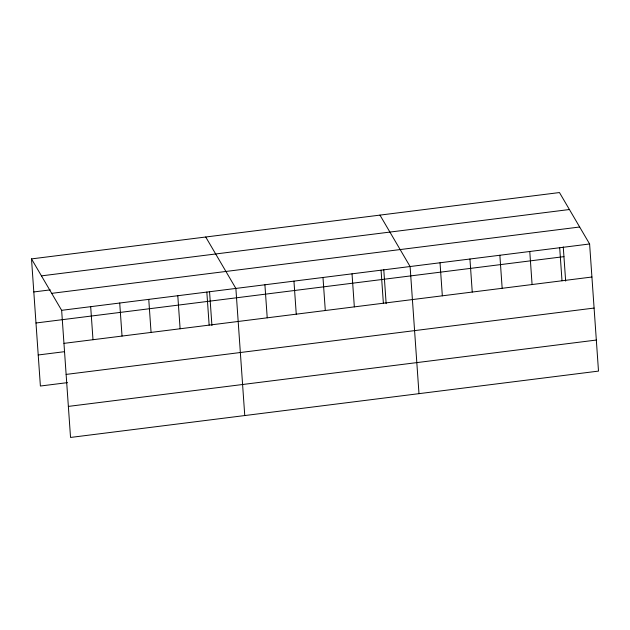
<?xml version="1.0" encoding="UTF-8"?>
<svg xmlns="http://www.w3.org/2000/svg" width="630" height="630" viewBox="0 0 630 630"><rect width="100%" height="100%" fill="white"/><g stroke="black" fill="none" stroke-linecap="round" stroke-linejoin="round"><path stroke-width="0.94" d="M31.5 258.899L559.464 192.552L589.609 243.975L598.5 371.101L70.536 437.448L61.645 310.322L31.5 258.899L40.391 386.025L67.489 382.623M41.446 275.869L569.418 209.522M33.807 291.95L50.266 289.879M51.699 293.352L579.663 227.005M61.645 310.322L589.609 243.975M35.981 322.993L563.952 256.638M63.953 343.366L591.924 277.019M38.217 354.981L64.355 351.697M66.126 374.417L594.09 308.062M68.363 406.405L596.327 340.05M379.961 215.114L410.099 266.529L418.989 393.655M205.726 237.006L235.872 288.43L244.763 415.556M563.267 246.936L565.661 281.106M559.692 247.732L561.999 280.775M529.775 251.488L532.082 284.539M499.858 255.252L502.165 288.296M469.941 259.009L472.248 292.052M440.023 262.773L442.331 295.816M383.764 269.498L386.151 303.66M381.063 270.183L383.371 303.227M352.028 273.829L354.336 306.873M322.985 277.476L325.3 310.527M293.95 281.13L296.257 314.173M264.907 284.776L267.222 317.819M209.53 291.399L211.924 325.56M206.837 292.076L209.144 325.119M177.794 295.73L180.109 328.773M148.759 299.376L151.066 332.419M119.716 303.022L122.031 336.066M90.681 306.676L92.996 339.72"/></g></svg>
